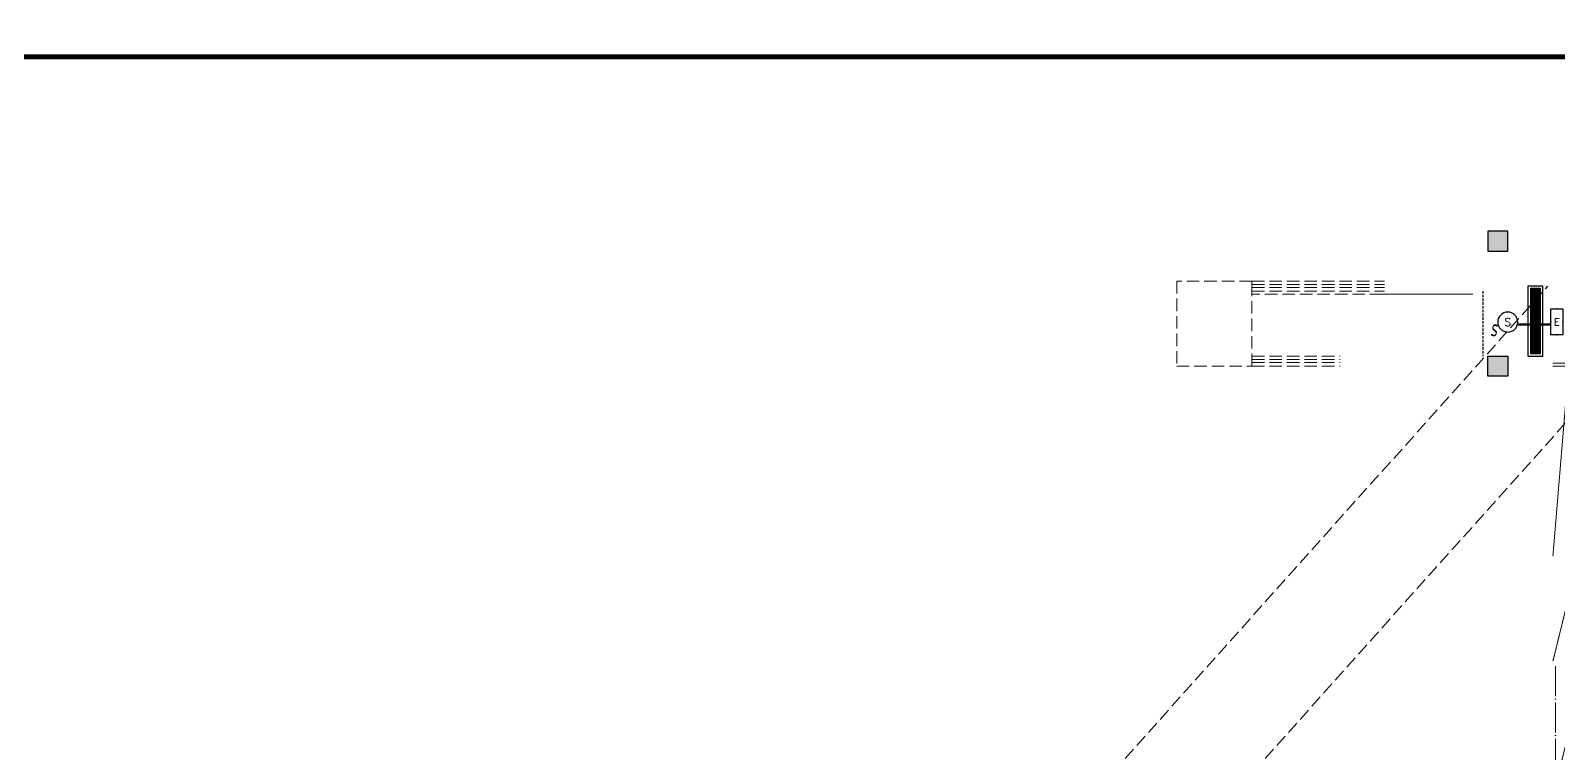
# Model space of a CAD drawing. Extents: x 3002737 to 4077523, y -995787 to -7267.
# Drawn here: x 3454738 to 3485288, y -713711 to -699262 of the extents above; entities that cross this region are included whole.
import ezdxf
from ezdxf.enums import TextEntityAlignment as Align
from ezdxf.xclip import XClip

# ---------------------------------------------------------------- set-up
doc = ezdxf.new("R2010")
doc.units = 0
doc.header["$LTSCALE"] = 1000
doc.header["$MEASUREMENT"] = 0
doc.header["$XCLIPFRAME"] = 2
for name, pattern in [('#P_--_20B1_001_t3$0$DASH', [0.35, 0.25, -0.1]), ('__DASH', [0.35, 0.25, -0.1]), ('DASH', [0.35, 0.25, -0.1]), ('DOTE', [2.4200000000000004, 2, -0.2, 0.02, -0.2]), ('HIDDEN', [0.375, 0.25, -0.125])]:
    doc.linetypes.add(name, pattern=pattern)
doc.layers.get('0').update_dxf_attribs({"linetype": 'CONTINUOUS'})
for name, color, linetype in [('DIM-照明', 7, 'CONTINUOUS'), ('EQUIP-照明', 3, 'CONTINUOUS'), ('WIRE-应急', 1, 'DASH'), ('审核', 1, 'CONTINUOUS')]:
    doc.layers.add(name, color=color, linetype=linetype)
for name, color, linetype, lineweight in [('DOTE', 19, 'DOTE', 9), ('PUB_HATCH', 8, 'CONTINUOUS', 9), ('STAIR', 252, 'CONTINUOUS', 20), ('图框', 147, 'CONTINUOUS', 20), ('平面-看线', 252, 'CONTINUOUS', 15)]:
    doc.layers.add(name, color=color, linetype=linetype, lineweight=lineweight)
doc.styles.add('_TEL_DIM', font='SIMPLEX', dxfattribs={"width": 0.8, "height": 3.5, "bigfont": 'HZTXT'})
doc.styles.add('HZTXT', font='gbeitc.shx', dxfattribs={"width": 0.8, "height": 400, "bigfont": 'hztxt.shx'})

# ---------------------------------------------------------------- blocks, each defined once
blk = doc.blocks.new('$equip$00001838')
blk.add_circle((0, 0), 0.5)
at = {"style": '_TEL_DIM'}
blk.add_attdef('$TEXT$', text='', height=0.4, dxfattribs=at).set_placement((0, 0), align=Align.MIDDLE_CENTER)
at = {"style": '_TEL_DIM', "flags": 1}
blk.add_attdef('A', text='', height=2e-05, dxfattribs=at).set_placement((0, 0), align=Align.MIDDLE_CENTER)
blk = doc.blocks.new('$equip$00002534')
for p, q in [((-0.7200000000011642, 0.6599999999998545), (-0.7200000000011642, 0)), ((0.7200000000011642, 0.6599999999998545), (-0.7200000000011642, 0.6599999999998545)), ((-0.7200000000011642, 0), (0.7200000000011642, 0)), ((0.7200000000011642, 0), (0.7200000000011642, 0.6599999999998545))]:
    blk.add_line(p, q)
at = {"const_width": 0.04}
blk.add_lwpolyline([(-0.7200000000011642, 0.6599999999998545), (-0.7200000000011642, 0), (0.7200000000011642, 0), (0.7200000000011642, 0.6599999999998545), (-0.7200000000011642, 0.6599999999998545), (-0.7200000000011642, 0)], dxfattribs=at)
for p in [(-0.7200000000011642, 0.3299999999981083), (0, 0.6599999999998545), (0, 0), (0.7200000000011642, 0.3299999999981083)]:
    blk.add_point(p)
at = {"color": 7, "style": '_TEL_DIM'}
blk.add_attdef('$TEXT$', text='', height=0.4, dxfattribs=at).set_placement((0, 0.3299999999981083), align=Align.MIDDLE_CENTER)
at = {"color": 7, "style": '_TEL_DIM', "flags": 1}
blk.add_attdef('A', text='', height=2e-05, dxfattribs=at).set_placement((0, 0), align=Align.MIDDLE_CENTER)
blk = doc.blocks.new('A$C110D7C8B')
h = blk.add_hatch()
h.set_pattern_fill('ANSI32', color=252, scale=7, angle=135)
h.set_pattern_definition([(180, (-705542.5179923946, -984740.2321152245), (-3.552713678800501e-15, -33.33750000000001), []), (180, (-705553.6304971946, -984729.1196104245), (-3.552713678800501e-15, -33.33750000000001), [])])
h.paths.add_polyline_path([(50, -1350.000000041677), (250.0000000000582, -1350.000000041677), (249.9999999999418, -50), (50, -50)])
at = {"color": 252}
for points in [[(0, 0), (300, 0), (300, -1400.000000041677), (0, -1400.000000041677)], [(50, -50), (250, -50), (250, -1350.000000041677), (50, -1350.000000041677)]]:
    blk.add_lwpolyline(points, close=True, dxfattribs=at)
blk = doc.blocks.new('A$C028C60F5')
at = {"color": 252}
blk.add_lwpolyline([(400.0000000717118, -1.851003617048264e-07), (0, 0), (-1.851003617048264e-07, -400.0000001632143), (399.9999998866115, -400.0000003483146)], close=True, dxfattribs=at)
at = {"layer": 'PUB_HATCH', "color": 252}
blk.add_solid([(-1.851003617048264e-07, -400.0000001632143), (399.9999998866115, -400.0000003483146), (0, 0), (400.0000000717118, -1.851003617048264e-07)], dxfattribs=at)
blk = doc.blocks.new('A$C18F32B8A')
at = {"color": 252, "const_width": 20}
for points in [[(7519.746154826425, -5500.243901853333), (7905.325032999623, -865.2724637767533), (10119.74645714677, -200.2097836569883)], [(7519.748090145295, -7600.249561245553), (7905.329351844615, -6030.524345523096), (10119.75077599176, -5700.209477294469)], [(7669.74645633559, -9700.245550757623), (8055.325040148746, -8130.523613388767), (9969.746456321096, -7800.20874516014)]]:
    blk.add_lwpolyline(points, dxfattribs=at)
at = {"layer": 'DOTE', "color": 252, "linetype": 'DOTE', "ltscale": 0.3}
for p, q in [((7569.550093442725, -7700.244544366142), (7569.550093442667, -10200.24554942362)), ((10069.74645357818, -7700.246329075075), (10069.74645357812, -10200.24555084261))]:
    blk.add_line(p, q, dxfattribs=at)
at = {"layer": 'DOTE', "linetype": 'DOTE', "ltscale": 0.3}
blk.add_line((8819.648726167448, -9800.245436708676), (8819.64872616739, -10205.08561670512), dxfattribs=at)
at = {"layer": 'STAIR', "color": 252, "linetype": '#P_--_20B1_001_t3$0$DASH'}
for p, q in [((1500, 0), (4152.000000014203, 1.047737896442413e-09)), ((1499.999999999884, -69.99999995273538), (4152.000000013737, -69.75341075321194)), ((1500.000000000116, -129.9999999527354), (4152.000000013388, -129.7534107532119)), ((1500.000000001164, -200), (4152.000000012922, -199.9999999989523)), ((4111.199999980512, -260.0000000090804), (1500.000000001164, -260.0000000224682)), ((1500, -1500.000000031665), (3267.999999990105, -1499.999999998952)), ((1499.999999999884, -1569.9999999844), (3267.999999989639, -1569.754457053379)), ((1500.000000000116, -1629.9999999844), (3267.999999989115, -1629.754457012867)), ((1500.000000001164, -1700.000000031665), (3267.999999989115, -1699.754457054427))]:
    blk.add_line(p, q, dxfattribs=at)
at = {"layer": 'STAIR', "color": 252}
for p, q in [((5920, -259.9999999997672), (4111.19999998057, -260.0000000090804)), ((8869.74283019395, -1700.246588996262), (7519.746456208813, -1700.246589469374))]:
    blk.add_line(p, q, dxfattribs=at)
at = {"layer": 'STAIR', "color": 246, "linetype": '#P_--_20B1_001_t3$0$DASH'}
blk.add_lwpolyline([(1500, 0), (0, 0), (0, -1700.000000028405), (1500, -1700.000000028405)], close=True, dxfattribs=at)
at = {"layer": 'STAIR', "color": 252}
blk.add_lwpolyline([(7519.746456187801, -1640.246589469374), (8929.755123912648, -1640.246588975191), (8929.755124753749, -4040.246135032154)], dxfattribs=at)
at = {"layer": '审核', "color": 252, "linetype": 'HIDDEN', "ltscale": 0.2}
blk.add_line((6119.755594726943, -200.1547837678809), (6119.682242507813, -1500.172692473629), dxfattribs=at)
at = {"layer": '平面-看线'}
for p, q in [((1500.000000001164, -200), (1500, 0)), ((1500.000000001164, -1700.000000031665), (1500, -1500.000000031665))]:
    blk.add_line(p, q, dxfattribs=at)
at = {"color": 252}
blk.add_blockref('A$C028C60F5', (6219.744254106772, 999.753149292781), dxfattribs=at)
at = {"color": 252, "xscale": -1}
for name, p in [('A$C110D7C8B', (7319.746456009045, -100.2399003441678)), ('A$C028C60F5', (6619.744458064088, -1500.248004525783))]:
    blk.add_blockref(name, p, dxfattribs=at)
blk = doc.blocks.new('A$C74D73064')
at = {"layer": 'DOTE', "color": 252}
for p, q in [((93030.03510113049, 93136.92275867704), (93030.03510113049, 67619.25646164955)), ((98480.03510113049, 93136.92275867704), (98480.03510113049, 67619.25646164955))]:
    blk.add_line(p, q, dxfattribs=at)

msp = doc.modelspace()

# ---------------------------------------------------------------- linework, layer by layer
at = {"color": 251, "linetype": '__DASH', "true_color": 0x636466}
for p, q in [((3467754.452613335, -723722.0079271691), (3485077.083296793, -704367.9724334602)), ((3470554.452612211, -723722.0079271689), (3487877.08329567, -704367.9724334602))]:
    msp.add_line(p, q, dxfattribs=at)
at = {"layer": 'WIRE-应急', "color": 1, "const_width": 50}
msp.add_lwpolyline([(3484465.282724155, -705138.415698689), (3485135.846655803, -705138.4156984326)], dxfattribs=at)
at = {"layer": '图框', "const_width": 100}
msp.add_lwpolyline([(3500451.791772626, -757186.5741692537), (3500451.791772626, -699786.5741692537), (3419851.791772626, -699786.5741692537), (3419851.791772626, -757186.5741692537)], close=True, dxfattribs=at)

# ---------------------------------------------------------------- block references
msp.add_blockref('A$C18F32B8A', (3477657.336144705, -704267.7266225105))
at = {"color": 252}
ref = msp.add_blockref('A$C74D73064', (3366338.831332827, -790994.260588821), dxfattribs=at)
XClip(ref).set_block_clipping_path([(63315.42633097709, 50772.252909203875), (117315.41319851839, 70272.25290802709)])
at = {"layer": 'EQUIP-照明', "color": 6}
ref = msp.add_blockref('$equip$00001838', (3484274.036019933, -705088.4261145149), dxfattribs=dict(at, xscale=-400, yscale=400, zscale=400))
ref.add_attrib('$TEXT$', 'S', dxfattribs={"layer": '0', "color": 7, "height": 160, "style": '_TEL_DIM'}).set_placement((3484274.036019932, -705088.4261145149), align=Align.MIDDLE_CENTER)
at = {"layer": 'EQUIP-照明'}
ref = msp.add_blockref('$equip$00002534', (3485135.846655782, -705086.072422621), dxfattribs=dict(at, xscale=-360, yscale=360, zscale=360, rotation=270))
ref.add_attrib('$TEXT$', 'E', dxfattribs={"layer": '0', "color": 7, "height": 144, "style": '_TEL_DIM'}).set_placement((3485254.646655781, -705086.072422621), align=Align.MIDDLE_CENTER)

# ---------------------------------------------------------------- texts
at = {"layer": 'DIM-照明', "color": 7, "style": 'HZTXT', "width": 0.7}
msp.add_text('s', height=350.0000000000001, rotation=359.999465109586, dxfattribs=at).set_placement((3483916.077486778, -705376.9908044313, -1.645961674512364e-06))

doc.saveas('drawing.dxf')
